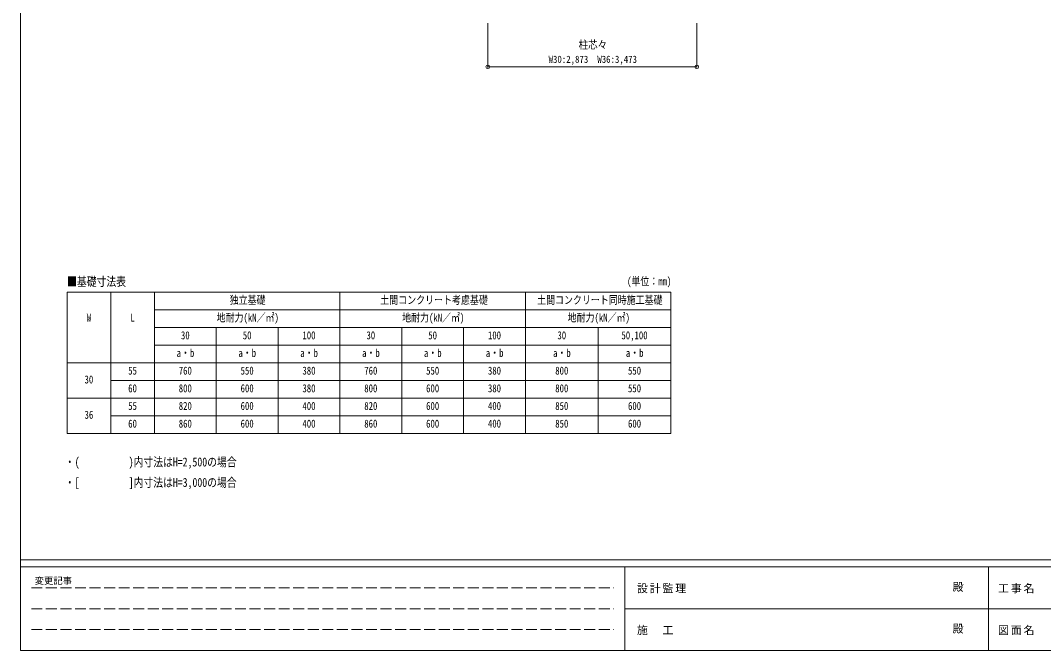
# Model space of a CAD drawing. Units: millimetres, scale not verified. Extents: x -88263 to 14131, y -29850 to 9646.
# Drawn here: x -13976 to 87, y -9754 to -1086 of the extents above; entities that cross this region are included whole.
import ezdxf
from ezdxf.enums import TextEntityAlignment as Align

# ---------------------------------------------------------------- set-up
doc = ezdxf.new("R2010")
doc.units = ezdxf.units.MM
doc.header["$LTSCALE"] = 50
doc.header["$PDMODE"] = 32
doc.header["$PDSIZE"] = 50
doc.linetypes.add('DASHED3', pattern=[4, 3, -1])
for name, color, linetype, lineweight in [('0-8_外構', 6, 'Continuous', 9), ('8-D_ﾚｲﾔ141', 7, 'Continuous', 9), ('F-0_ﾚｲﾔ240', 7, 'Continuous', 9)]:
    doc.layers.add(name, color=color, linetype=linetype, lineweight=lineweight)
doc.styles.add('ＭＳ ゴシック', font='')
doc.styles.get('ＭＳ ゴシック').set_extended_font_data('MS Gothic')

msp = doc.modelspace()

# ---------------------------------------------------------------- linework, layer by layer
at = {"layer": '0-8_外構'}
for p, q in [((-7552.86, -1724.36), (-7552.86, -1123.48)), ((-4679.86, -1724.36), (-4679.86, -1123.48)), ((-7552.86, -1724.36), (-4679.86, -1724.36))]:
    msp.add_line(p, q, dxfattribs=at)
for p in [(-7552.86, -1724.36), (-4679.86, -1724.36)]:
    msp.add_point(p, dxfattribs=at)
at = {"layer": '8-D_ﾚｲﾔ141'}
for p, q in [((-13334.63, -4822.8), (-5034.63, -4822.8)), ((-13334.63, -4822.8), (-13334.63, -6766.8)), ((-12734.63, -4822.8), (-12734.63, -6766.8)), ((-12134.63, -4822.8), (-12134.63, -6766.8)), ((-12134.63, -4822.8), (-12134.63, -6766.8)), ((-9584.63, -4822.8), (-9584.63, -6766.8)), ((-7034.63, -4822.8), (-7034.63, -6766.8)), ((-5034.63, -4822.8), (-5034.63, -6766.8)), ((-12134.63, -5065.8), (-5034.63, -5065.8)), ((-12134.63, -5308.8), (-5034.63, -5308.8)), ((-11284.63, -5308.8), (-11284.63, -6766.8)), ((-10434.63, -5308.8), (-10434.63, -6766.8)), ((-8734.63, -5308.8), (-8734.63, -6766.8)), ((-7884.63, -5308.8), (-7884.63, -6766.8)), ((-6034.63, -5308.8), (-6034.63, -6766.8)), ((-12134.63, -5551.8), (-5034.63, -5551.8)), ((-13334.63, -5794.8), (-5034.63, -5794.8)), ((-12734.63, -6037.8), (-12134.63, -6037.8)), ((-12134.63, -6037.8), (-5034.63, -6037.8)), ((-13334.63, -6280.8), (-5034.63, -6280.8)), ((-13334.63, -6766.8), (-5034.63, -6766.8))]:
    msp.add_line(p, q, dxfattribs=at)
msp.add_lwpolyline([(-12734.63, -6523.8), (-12134.63, -6523.8), (-5034.63, -6523.8)], dxfattribs=at)
at = {"layer": 'F-0_ﾚｲﾔ240', "color": 5, "lineweight": 5}
for p, q in [((-13975.76, 9645.57), (-13975.76, -9754.43)), ((-13975.76, -8504.43), (13424.24, -8504.43)), ((-13975.76, -8604.43), (8979.65, -8604.43)), ((-5670.35, -8604.43), (-5670.35, -9754.43)), ((-670.35, -8604.43), (-670.35, -9754.43)), ((-5670.35, -9179.43), (4579.65, -9179.43)), ((-13975.76, -9754.43), (13424.24, -9754.43))]:
    msp.add_line(p, q, dxfattribs=at)
at = {"layer": 'F-0_ﾚｲﾔ240', "color": 4, "linetype": 'DASHED3'}
for p, q in [((-13825.76, -8891.93), (-5820.35, -8891.93)), ((-13825.76, -9179.43), (-5820.35, -9179.43)), ((-13825.76, -9466.93), (-5820.35, -9466.93))]:
    msp.add_line(p, q, dxfattribs=at)

# ---------------------------------------------------------------- texts
at = {"layer": '0-8_外構', "color": 7, "style": 'ＭＳ ゴシック'}
for s, height, width, p in [('柱芯々', 110, 0.85, (-6303.86, -1509.36)), ('W30:2,873\u3000W36:3,473', 98.97, 0.9, (-6716.36, -1699.36))]:
    msp.add_text(s, height=height, dxfattribs=dict(at, width=width)).set_placement(p, align=Align.BOTTOM_LEFT)
at = {"layer": '8-D_ﾚｲﾔ141', "style": 'ＭＳ ゴシック', "width": 0.8}
for s, height, p in [('■基礎寸法表', 123.7, (-13334.63, -4776.79)), ('(単位：mm)', 110, (-5637.68, -4762.13)), ('独立基礎', 110, (-11099.63, -5019.3)), ('土間コンクリート考慮基礎', 110, (-9029.63, -5019.3)), ('土間コンクリート同時施工基礎', 110, (-6874.63, -5019.3)), ('W', 110, (-13064.63, -5262.3)), ('L', 110, (-12464.63, -5262.3)), ('地耐力(kN／㎡)', 110, (-11279.63, -5262.3)), ('地耐力(kN／㎡)', 110, (-8729.63, -5262.3)), ('地耐力(kN／㎡)', 110, (-6454.63, -5262.3)), ('30', 110, (-11769.63, -5505.3)), ('50', 110, (-10919.63, -5505.3)), ('100', 110, (-10099.63, -5505.3)), ('30', 110, (-9219.63, -5505.3)), ('50', 110, (-8369.63, -5505.3)), ('100', 110, (-7549.63, -5505.3)), ('30', 110, (-6594.63, -5505.3)), ('50,100', 110, (-5714.63, -5505.3)), ('a・b', 110, (-11829.63, -5748.3)), ('a・b', 110, (-10979.63, -5748.3)), ('a・b', 110, (-10129.63, -5748.3)), ('a・b', 110, (-9279.63, -5748.3)), ('a・b', 110, (-8429.63, -5748.3)), ('a・b', 110, (-7579.63, -5748.3)), ('a・b', 110, (-6654.63, -5748.3)), ('a・b', 110, (-5654.63, -5748.3)), ('55', 110, (-12494.63, -5991.3)), ('760', 110, (-11799.63, -5991.3)), ('550', 110, (-10949.63, -5991.3)), ('380', 110, (-10099.63, -5991.3)), ('760', 110, (-9249.63, -5991.3)), ('550', 110, (-8399.63, -5991.3)), ('380', 110, (-7549.63, -5991.3)), ('800', 110, (-6624.63, -5991.3)), ('550', 110, (-5624.63, -5991.3)), ('30', 110, (-13094.63, -6112.8)), ('60', 110, (-12494.63, -6234.3)), ('800', 110, (-11799.63, -6234.3)), ('600', 110, (-10949.63, -6234.3)), ('380', 110, (-10099.63, -6234.3)), ('800', 110, (-9249.63, -6234.3)), ('600', 110, (-8399.63, -6234.3)), ('380', 110, (-7549.63, -6234.3)), ('800', 110, (-6624.63, -6234.3)), ('550', 110, (-5624.63, -6234.3)), ('36', 110, (-13094.63, -6598.8)), ('55', 110, (-12494.63, -6477.3)), ('820', 110, (-11799.63, -6477.3)), ('600', 110, (-10949.63, -6477.3)), ('400', 110, (-10099.63, -6477.3)), ('820', 110, (-9249.63, -6477.3)), ('600', 110, (-8399.63, -6477.3)), ('400', 110, (-7549.63, -6477.3)), ('850', 110, (-6624.63, -6477.3)), ('600', 110, (-5624.63, -6477.3)), ('60', 110, (-12494.63, -6720.3)), ('860', 110, (-11799.63, -6720.3)), ('600', 110, (-10949.63, -6720.3)), ('400', 110, (-10099.63, -6720.3)), ('860', 110, (-9249.63, -6720.3)), ('600', 110, (-8399.63, -6720.3)), ('400', 110, (-7549.63, -6720.3)), ('850', 110, (-6624.63, -6720.3)), ('600', 110, (-5624.63, -6720.3)), ('・(\u3000\u3000\u3000\u3000\u3000)内寸法はH=2,500の場合', 123.7, (-13365.13, -7258.96)), ('・[\u3000\u3000\u3000\u3000\u3000]内寸法はH=3,000の場合', 123.7, (-13365.13, -7540.21))]:
    msp.add_text(s, height=height, dxfattribs=at).set_placement(p, align=Align.BOTTOM_LEFT)
at = {"layer": 'F-0_ﾚｲﾔ240', "style": 'ＭＳ ゴシック'}
for s, height, p in [('変更記事', 91.64, (-13780.38, -8866.93)), ('殿', 110, (-1163.21, -8966.93)), ('殿', 110, (-1163.21, -9541.93))]:
    msp.add_text(s, height=height, dxfattribs=at).set_placement(p, align=Align.BOTTOM_LEFT)
at = {"layer": 'F-0_ﾚｲﾔ240', "char_height": 110, "attachment_point": 7, "style": 'ＭＳ ゴシック'}
for s, insert in [('\\T1.17;設計監理', (-5501.48, -8966.93)), ('\\T1.17;工事名', (-538.51, -8966.93)), ('\\T1.17;施\u3000工', (-5501.48, -9541.93)), ('\\T1.17;図面名', (-538.51, -9541.93))]:
    msp.add_mtext(s, dxfattribs=dict(at, insert=insert))

doc.saveas('drawing.dxf')
